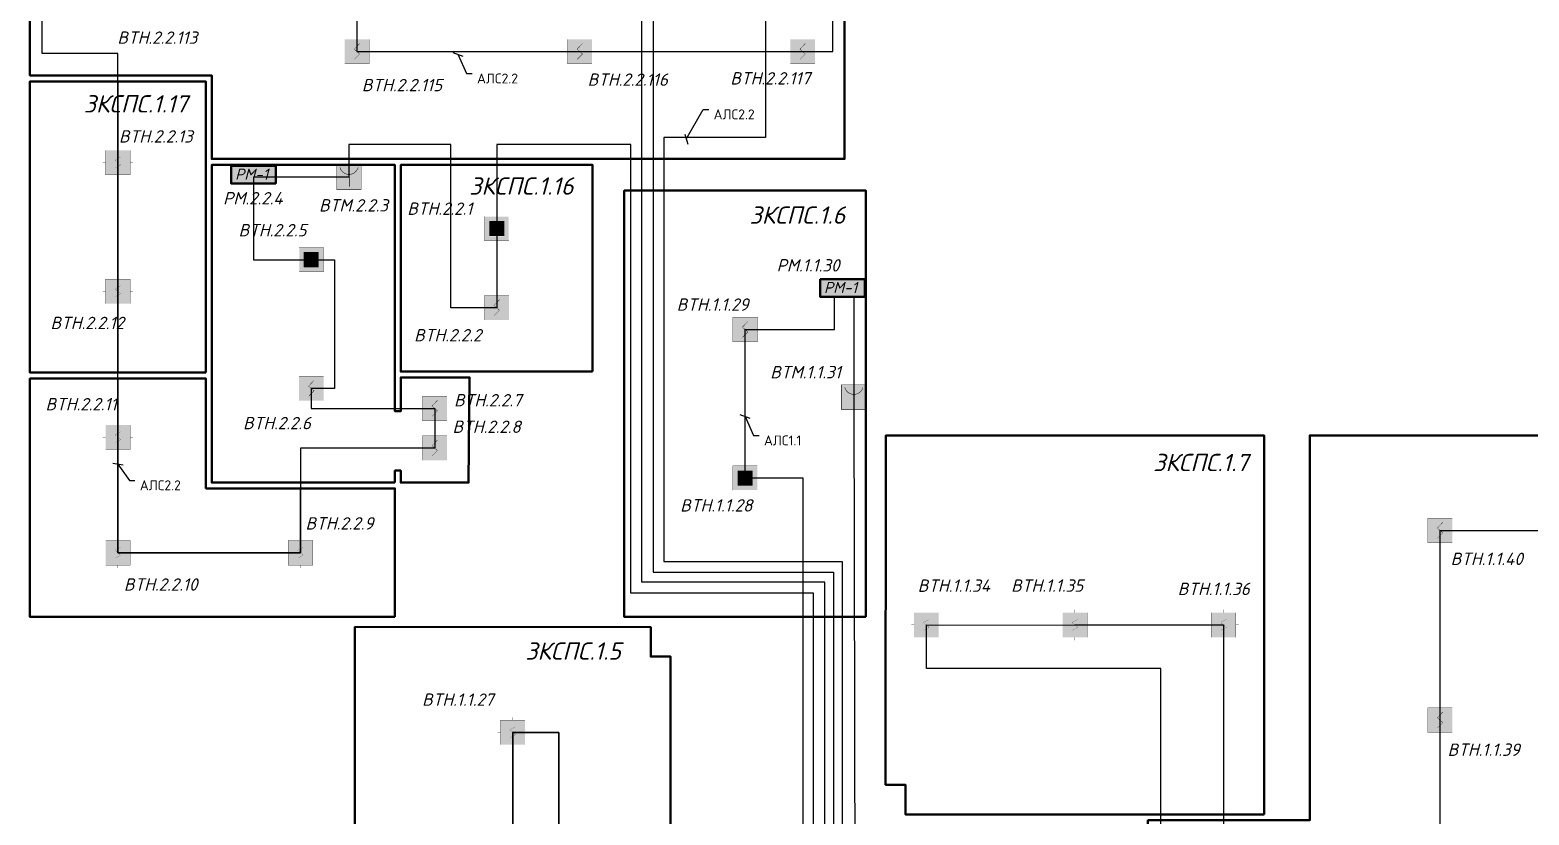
# Model space of a CAD drawing. Header units: millimetres. Extents: x -352922 to 707789, y -273589 to 355472.
# Drawn here: x -211914 to -181647, y 78687 to 94539 of the extents above; entities that cross this region are included whole.
import ezdxf
from ezdxf import colors
from ezdxf.entities.mleader import LeaderData, LeaderLine
from ezdxf.enums import TextEntityAlignment as Align
from ezdxf.math import Vec2, Vec3

# ---------------------------------------------------------------- set-up
doc = ezdxf.new("R2010")
doc.units = ezdxf.units.MM
doc.header["$LTSCALE"] = 0.5
doc.layers.get('0').update_dxf_attribs({"lineweight": 18})
for name, color, linetype, lineweight in [('! BSN__тонкая  текст - 015', 250, 'Continuous', 15), ('! ЗКПС НОМЕР 1', 4, 'Continuous', 50), ('13_text', 250, 'Continuous', 15), ('13_АПС_кабели', 1, 'Continuous', 30), ('13_АПС_оборудование', 1, 'Continuous', 30), ('13_АПС_текст', 1, 'Continuous', 30), ('BSN__основная - 06', 1, 'Continuous', 60), ('АР_Штриховка_Стималит', 5, 'Continuous', 0)]:
    doc.layers.add(name, color=color, linetype=linetype, lineweight=lineweight)
doc.layers.add('! ЗКПС НОМЕР 2', color=7, linetype='Continuous', lineweight=0, true_color=0xf3aae6, transparency=0.5)
doc.styles.add('BDG_T_R', font='GOST Common.ttf')
doc.styles.add('ISOCPEUR', font='isocpeui.ttf', dxfattribs={"height": 250})
doc.linetypes.add('Рабочее в трубе  _о_о_', pattern='A,5,2,[133,ltypeshp.shx,S=0.4,R=0,X=0,Y=0.75],3', length=10)

# ---------------------------------------------------------------- blocks, each defined once
blk = doc.blocks.new('101')
at = {"layer": '! ЗКПС НОМЕР 2', "true_color": 0xffffff, "transparency": 33554687}
h = blk.add_hatch(color=7, dxfattribs=at)
h.dxf.hatch_style = 1
h.paths.add_polyline_path([(-12942.01, -22141.87), (-12946.97, -22141.87), (-12946.97, -22146.83), (-12942.01, -22146.83)])
at = {"layer": 'BSN__основная - 06', "color": 1, "lineweight": 30, "ltscale": 100, "const_width": 0.03, "elevation": 0}
blk.add_lwpolyline([(-12946.97, -22141.87), (-12942.01, -22141.87), (-12942.01, -22146.83), (-12946.97, -22146.83)], close=True, dxfattribs=at)
at = {"layer": 'BSN__основная - 06', "color": 1, "lineweight": 30, "ltscale": 100, "const_width": 0.07, "elevation": 0}
blk.add_lwpolyline([(-12943.94, -22142.7), (-12945.04, -22143.87), (-12943.94, -22144.83), (-12945.03, -22145.93)], dxfattribs=at)
blk = doc.blocks.new('102')
at = {"layer": '! ЗКПС НОМЕР 1', "true_color": 0x78b1e2}
h = blk.add_hatch(color=143, dxfattribs=at)
h.dxf.hatch_style = 1
h.paths.add_polyline_path([(1716.11, -5163.04), (1711.15, -5163.04), (1711.15, -5168), (1716.11, -5168)])
at = {"layer": '! BSN__тонкая  текст - 015', "color": 1, "lineweight": 30, "ltscale": 100, "const_width": 0.03, "elevation": 0}
blk.add_lwpolyline([(1711.15, -5163.04), (1716.11, -5163.04), (1716.11, -5168), (1711.15, -5168)], close=True, dxfattribs=at)
at = {"layer": '! BSN__тонкая  текст - 015', "color": 1, "lineweight": 30, "ltscale": 100, "const_width": 0.05}
for points in [[(1713.63, -5162.45), (1713.63, -5163.03)], [(1711.15, -5165.49), (1710.57, -5165.49)], [(1716.71, -5165.49), (1716.13, -5165.49)], [(1713.63, -5168.01), (1713.63, -5168.59)]]:
    blk.add_lwpolyline(points, dxfattribs=at)
at = {"color": 1, "lineweight": 5, "ltscale": 100, "const_width": 0.03, "elevation": 0}
blk.add_lwpolyline([(1714.18, -5164.4), (1713.05, -5165), (1714.2, -5165.99), (1713.09, -5166.59)], dxfattribs=at)
blk = doc.blocks.new('ИПР1')
at = {"layer": 'АР_Штриховка_Стималит', "ltscale": 0.01, "true_color": 0xffffff}
h = blk.add_hatch(color=7, dxfattribs=at)
h.dxf.hatch_style = 1
h.paths.add_polyline_path([(-11645.55, -30228.88), (-11645.55, -30233.84), (-11640.59, -30233.84), (-11640.59, -30228.88)])
at = {"layer": 'BSN__основная - 06', "ltscale": 100, "const_width": 0.1}
blk.add_lwpolyline([(-11645.55, -30228.88), (-11640.59, -30228.88), (-11640.59, -30233.84), (-11645.55, -30233.84)], close=True, dxfattribs=at)
for points in [[(-11644.86, -30229.41), (-11644.81, -30229.56), (-11644.79, -30229.62), (-11644.77, -30229.68), (-11644.75, -30229.72), (-11644.73, -30229.76), (-11644.69, -30229.83), (-11644.65, -30229.9), (-11644.6, -30229.98), (-11644.55, -30230.04), (-11644.51, -30230.1), (-11644.43, -30230.19), (-11644.38, -30230.24), (-11644.32, -30230.3), (-11644.21, -30230.4), (-11644.11, -30230.47), (-11644.01, -30230.53), (-11643.91, -30230.59), (-11643.81, -30230.64), (-11643.71, -30230.68), (-11643.59, -30230.72), (-11643.46, -30230.76), (-11643.35, -30230.78), (-11643.23, -30230.8), (-11642.98, -30230.81), (-11642.75, -30230.79), (-11642.55, -30230.75), (-11642.29, -30230.66), (-11642.04, -30230.54), (-11641.8, -30230.36), (-11641.6, -30230.17), (-11641.46, -30229.97), (-11641.33, -30229.77), (-11641.23, -30229.54), (-11641.19, -30229.41)], [(-11642.97, -30230.82), (-11642.97, -30233.29)]]:
    blk.add_lwpolyline(points, dxfattribs=at)
blk = doc.blocks.new('*U37')
at = {"linetype": 'Continuous', "lineweight": 20, "true_color": 0xffffff, "transparency": 33554559}
h = blk.add_hatch(color=7, dxfattribs=at)
h.dxf.hatch_style = 1
h.paths.add_polyline_path([(-218, 521), (-218, -276), (1786, -276), (1786, 521)])
h.paths.add_polyline_path([(-1570, -1070), (1673, -1070), (1673, -565), (-1570, -565)], flags=9)
at = {"color": 1, "lineweight": 50, "transparency": 33554559}
blk.add_lwpolyline([(-218, 521), (1786, 521), (1786, -276), (-218, -276)], close=True, dxfattribs=at)
at = {"color": 1, "transparency": 33554559, "insert": (-42, 390), "char_height": 500, "attachment_point": 1, "style": 'ISOCPEUR'}
blk.add_mtext_dynamic_manual_height_columns('РМ-1', width=896.24, gutter_width=1500, heights=[0], dxfattribs=at)
at = {"transparency": 33554559, "style": 'ISOCPEUR'}
blk.add_attdef('НУМЕРАЦИЯ', (-505, 1445), '', height=500, dxfattribs=at)
at = {"color": 5, "transparency": 33554559, "style": 'ISOCPEUR'}
blk.add_attdef('ПОМ.', text='', height=200, dxfattribs=at).set_placement((-37, 473), align=Align.RIGHT)
at = {"transparency": 33554559, "style": 'ISOCPEUR', "flags": 1}
blk.add_attdef('НОМ', (1222, 570), '', height=250, dxfattribs=at)
at = {"color": 6, "lineweight": 20, "transparency": 33554559, "style": 'ISOCPEUR', "flags": 1}
for tag, p in [('ПОМЕЩЕНИЕ', (1645, -43)), ('ИД', (2550, -400))]:
    blk.add_attdef(tag, p, '', height=250, dxfattribs=at)
at = {"color": 6, "lineweight": 40, "transparency": 33554559, "style": 'ISOCPEUR'}
blk.add_attdef('СЛУЖЕБНЫЙОТКР', (-997, -747), '', height=220, dxfattribs=at)
at = {"color": 2, "linetype": 'Continuous', "lineweight": 30, "transparency": 33554559, "style": 'ISOCPEUR', "flags": 1}
blk.add_attdef('ID', (2010, -411), '', height=250, dxfattribs=at)
blk = doc.blocks.new('748')
at = {"layer": 'АР_Штриховка_Стималит', "true_color": 0xffffff}
h = blk.add_hatch(color=7, dxfattribs=at)
h.dxf.hatch_style = 1
h.paths.add_polyline_path([(1611.52, -5339.8), (1606.65, -5339.8), (1606.65, -5344.67), (1611.52, -5344.67)])
h.paths.add_polyline_path([(1610.64, -5340.73), (1610.64, -5343.79), (1607.58, -5343.79), (1607.58, -5340.73)], flags=16)
h = blk.add_hatch(color=7, dxfattribs=at)
h.dxf.hatch_style = 1
h.paths.add_polyline_path([(1607.58, -5340.72), (1607.58, -5343.75), (1610.59, -5343.75), (1610.59, -5340.72)])
at = {"color": 1, "lineweight": 5, "ltscale": 100, "elevation": 0}
for points, const_width in [([(1606.61, -5344.7), (1611.55, -5344.7), (1611.55, -5339.77), (1606.61, -5339.77)], 0.03), ([(1607.58, -5343.75), (1610.59, -5343.75), (1610.59, -5340.72), (1607.58, -5340.72)], 0.01)]:
    blk.add_lwpolyline(points, close=True, dxfattribs=dict(at, const_width=const_width))
at = {"color": 1, "lineweight": 5, "ltscale": 100, "const_width": 0.03, "elevation": 0}
blk.add_lwpolyline([(1609.64, -5341.14), (1608.51, -5341.74), (1609.66, -5342.73), (1608.55, -5343.32)], dxfattribs=at)
blk = doc.blocks.new('_Oblique')
at = {"color": 0, "linetype": 'ByBlock', "lineweight": -2, "transparency": 33554687}
blk.add_line((-0.5, -0.5), (0.5, 0.5), dxfattribs=at)

msp = doc.modelspace()

# ---------------------------------------------------------------- linework, layer by layer
at = {"layer": '! ЗКПС НОМЕР 1', "color": 40, "transparency": 33554559}
msp.add_lwpolyline([(-200033.91367, 106249.37394), (-197484.03628, 106249.37395), (-197484.03628, 106249.37395), (-197484.03628, 96885.68245), (-195464.6256, 96886.01599), (-195464.6256, 91936.01599), (-208243.68247, 91934.71263), (-208243.79339, 93620.69116), (-208243.80359, 93620.68451), (-208243.80359, 93620.68451), (-208243.79339, 93620.69116), (-211914.03628, 93620.68246), (-211914.03628, 96270.68246), (-200033.91511, 96270.68246), (-200033.91511, 96270.68242), (-200033.91511, 96270.68242), (-200033.91511, 96270.68246), (-200033.91367, 106249.37394)], dxfattribs=at)
at = {"layer": '! ЗКПС НОМЕР 1', "color": 84, "transparency": 33554559}
for points in [[(-208363.82974, 87621.0131), (-211914.04097, 87620.35182), (-211914.03158, 93500.35421), (-208363.83876, 93501.01078)], [(-204546.34931, 85400.73255), (-208243.77337, 85400.53003), (-208243.78431, 91815.68015), (-204546.3679, 91815.68645), (-204546.37441, 88038.26755), (-204546.37441, 88038.26755), (-204546.37441, 88038.26755), (-204546.37441, 88038.26755), (-204546.35189, 86840.63036), (-204426.35189, 86840.63109), (-204426.35662, 87522.72582), (-203038.59017, 87522.72582), (-203057.48852, 85400.73255), (-204426.34931, 85400.73255), (-204426.35189, 85640.63042), (-204546.35189, 85640.62913)], [(-204546.31821, 82685.72426), (-211914.04103, 82685.64296), (-211914.03153, 87500.67979), (-208363.25075, 87500.68513), (-208363.25368, 85280.7314), (-204546.34509, 85280.7337)], [(-189341.12821, 75165.68246), (-189341.44304, 78580.32862), (-186073.8535, 78580.32861), (-186073.84876, 86350.67712), (-177808.8535, 86350.68246), (-177808.8535, 78580.32861), (-165736.64545, 78580.32861), (-165736.57879, 75165.68246)]]:
    msp.add_lwpolyline(points, close=True, dxfattribs=at)
at = {"layer": '! ЗКПС НОМЕР 1', "color": 163, "transparency": 33554559}
msp.add_lwpolyline([(-200554.03183, 87642.73017), (-204426.373, 87642.72146), (-204426.3635, 91815.68113), (-200554.04073, 91815.68513)], close=True, dxfattribs=at)
at = {"layer": '! ЗКПС НОМЕР 1', "color": 30, "true_color": 0xf26722, "transparency": 33554559}
msp.add_lwpolyline([(-195034.03183, 82685.68748), (-199914.04103, 82685.67743), (-199914.03153, 91295.67979), (-195034.04073, 91295.68513)], close=True, dxfattribs=at)
at = {"layer": '! ЗКПС НОМЕР 1', "color": 200, "transparency": 33554559}
msp.add_lwpolyline([(-186994.65294, 78700.32862), (-194238.91511, 78700.32359), (-194238.91511, 79298.46637), (-194638.8535, 79298.46637), (-194632.60238, 86350.68246), (-186994.65294, 86350.68246)], close=True, dxfattribs=at)
at = {"layer": '! ЗКПС НОМЕР 1', "color": 242, "true_color": 0xcd2027, "transparency": 33554559}
msp.add_lwpolyline([(-198978.8577, 73260.68748), (-205353.8669, 73260.67743), (-205353.84011, 82485.67979), (-199378.8535, 82480.6875), (-199378.8535, 81886.06276), (-198978.81112, 81886.06276)], close=True, dxfattribs=at)
at = {"layer": '13_АПС_кабели', "transparency": 33554687}
for points in [[(-183448.62627, 67056.68246), (-183448.62627, 73573.74748), (-195864.70476, 73573.74748), (-195864.70476, 83391.35924), (-199559.53141, 83391.35924), (-199559.53141, 100128.91231), (-194554.03628, 100128.91231), (-194554.03628, 100718.47226)], [(-194554.03628, 99905.83831), (-199333.15492, 99905.83831), (-199333.15492, 83593.98147), (-195691.98504, 83593.98147), (-195691.98504, 73723.13028), (-183302.39154, 73723.13028), (-183302.39154, 67056.68246)], [(-197063.37303, 98765.38803), (-197063.37303, 92371.2762), (-199114.77043, 92371.2762), (-199114.77043, 83809.27609), (-195515.43739, 83809.27609), (-195515.43739, 73878.6818), (-183147.79364, 73878.6818), (-183147.79364, 67056.68246)], [(-205313.15046, 94945.68246), (-205313.15046, 94103.08404), (-200813.15046, 94103.08404), (-196313.15046, 94103.08404), (-195702.15557, 94103.08404), (-195711.57843, 96615.69319)], [(-196095.68294, 73436.98699), (-196095.68294, 83167.2459), (-199778.90602, 83167.2459), (-199778.90602, 92228.46595), (-202490.20263, 92228.46595), (-202490.20263, 90529.20282), (-202490.20263, 88929.20282), (-203413.7697, 88929.20282), (-203413.7697, 92228.46595), (-205475.73788, 92228.46595), (-205475.73788, 91567.6999), (-207401.43118, 91567.6999), (-207401.43118, 89900.68246), (-206233.91511, 89900.68246), (-205767.60455, 89900.68246), (-205767.60455, 87300.68246), (-206233.91511, 87300.68246), (-206233.91511, 86895.96272), (-203741.78847, 86895.96272), (-203741.78847, 86095.96272), (-206451.48166, 86095.96272), (-206452.3199, 83983.22898), (-210139.29723, 83983.22898), (-210139.29723, 86316.73882), (-210139.29723, 89263.05246), (-210138.40515, 91860.88865), (-210138.40515, 94065.04517), (-211666.06325, 94065.04517), (-211666.06325, 95304.47979)], [(-196305.67138, 74368.98442), (-196305.67138, 85490.67975), (-197474.0365, 85490.67975), (-197474.0365, 88490.67975), (-195671.6233, 88490.67975), (-195671.6233, 89151.97927), (-195282.00931, 89151.97927), (-195282.00931, 87125.46977), (-195250.65757, 74014.90385)], [(-183442.47342, 76873.00554), (-183442.47342, 80602.54616), (-183442.47342, 84432.72912), (-180442.47342, 84432.72912)], [(-189077.72146, 78473.35779), (-189077.72146, 81642.9176), (-193815.28942, 81642.9176), (-193814.21759, 82523.34173), (-190816.12766, 82525.50554), (-187816.12766, 82525.50554), (-187816.12766, 80311.25055), (-187816.12766, 76873.00554)], [(-202167.19175, 77856.71344), (-202167.19175, 80355.77322), (-201236.06419, 80355.77322), (-201236.06419, 74368.98442)]]:
    msp.add_lwpolyline(points, dxfattribs=at)
at = {"layer": '13_АПС_кабели', "linetype": 'Рабочее в трубе  _о_о_', "transparency": 33554687}
for points in [[(-210138.40515, 93500.68259), (-210139.29723, 87620.68246)], [(-210139.29723, 87500.68088), (-210139.29723, 83983.22898), (-206451.53854, 83980.86715), (-206451.53854, 85280.73255)], [(-189077.72146, 78700.32862), (-189077.72146, 81642.9176), (-193815.2824, 81648.68513), (-193813.60809, 82523.34217), (-187816.12766, 82525.50554), (-187816.12766, 78700.32862)], [(-198978.8535, 74368.98442), (-201236.06419, 74368.98442), (-201236.06419, 80355.77322), (-202167.19175, 80356.71344), (-202167.19175, 66479.60954), (-198978.8535, 66481.21144)]]:
    msp.add_lwpolyline(points, dxfattribs=at)

# ---------------------------------------------------------------- block references
at = {"layer": '13_АПС_оборудование', "transparency": 33554559}
for name, p, xscale, yscale, zscale in [('101', (1089136.19753, 2308537.85986, -0.25088), 100, 100, 100), ('101', (1093636.19753, 2308537.85986, -0.25088), 100, 100, 100), ('101', (1098136.19753, 2308537.85986, -0.25088), 100, 100, 100), ('102', (-381502.93028, 608412.66698, -0.47809), 100, 100, 100), ('*U37', (-207754.28906, 91563.29458), 0.45, 0.45, 0.45), ('102', (-381502.93028, 605812.66698, -0.47809), 100, 100, 100), ('*U37', (-195863.89358, 89276.02377), 0.45, 0.45, 0.45), ('101', (1091959.14536, 2303363.97864, -0.25088), 100, 100, 100), ('101', (1096975.31149, 2302925.45557, -0.25088), 100, 100, 100), ('101', (1088215.43288, 2301735.45827, -0.25088), 100, 100, 100), ('101', (1090707.55952, 2301330.73854, -0.25088), 100, 100, 100), ('102', (-381501.91229, 602866.35335, -0.47809), 100, 100, 100), ('101', (1090707.55952, 2300530.73854, -0.25088), 100, 100, 100), ('101', (1111006.87457, 2298867.50493, -0.25088), 100, 100, 100), ('102', (-381501.91229, 600532.8435, -0.47809), 100, 100, 100), ('102', (-377814.93496, 600532.8435, -0.47809), 100, 100, 100), ('102', (-365178.74272, 599075.12006, -0.47809), 100, 100, 100), ('102', (-362178.74272, 599075.12006, -0.47809), 100, 100, 100), ('102', (-359178.74272, 599075.12006, -0.47809), 100, 100, 100), ('101', (1111006.87457, 2295037.32198, -0.25088), 100, 100, 100), ('102', (-373529.8068, 596906.32797, -0.47809), 100, 100, 100)]:
    msp.add_blockref(name, p, dxfattribs=dict(at, xscale=xscale, yscale=yscale, zscale=zscale))
at = {"layer": '13_АПС_оборудование', "color": 5, "transparency": 33554559, "xscale": 100, "yscale": 100, "zscale": 100}
for p in [(958831.00503, 3114703.72279), (969024.73359, 3110261.49266)]:
    msp.add_blockref('ИПР1', p, dxfattribs=at)
at = {"layer": '13_АПС_оборудование', "transparency": 33554687, "xscale": 100, "yscale": 100, "zscale": 100}
for p in [(-363398.50892, 624752.58588), (-367142.2214, 624124.06552), (-358382.34279, 619714.06281)]:
    msp.add_blockref('748', p, dxfattribs=at)

# ---------------------------------------------------------------- texts
at = {"layer": '13_АПС_текст', "transparency": 33554559, "style": 'ISOCPEUR'}
for s, p in [('BTH.2.2.113', (-210149.21312, 94259.76549, 0)), ('BTH.2.2.115', (-205213.51566, 93301.39302, 0)), ('BTH.2.2.116', (-200654.9714, 93411.79705, 0)), ('BTH.2.2.117', (-197773.06656, 93438.03043, 0)), ('BTH.2.2.13', (-210117.20275, 92265.15871, 0)), ('РМ.2.2.4', (-208015.31995, 91016.53263, 0)), ('BTM.2.2.3', (-206077.41762, 90873.30762, 0)), ('BTH.2.2.1', (-204296.10535, 90806.34192, 0)), ('BTH.2.2.5', (-207701.84131, 90371.83003, 0)), ('РМ.1.1.30', (-196838.73798, 89661.78766, 0)), ('BTH.1.1.29', (-198856.73133, 88869.10312, 0)), ('BTH.2.2.12', (-211500.27672, 88498.53511, 0)), ('BTH.2.2.2', (-204157.89768, 88250.6846, 0)), ('BTM.1.1.31', (-196966.75819, 87504.30443, 0)), ('BTH.2.2.7', (-203351.24851, 86937.79101, 0)), ('BTH.2.2.11', (-211600.15072, 86858.25644, 0)), ('BTH.2.2.6', (-207611.93661, 86476.00077, 0)), ('BTH.2.2.8', (-203382.77613, 86402.04586, 0)), ('BTH.1.1.28', (-198785.59012, 84813.97077, 0)), ('BTH.2.2.9', (-206350.77135, 84450.74873, 0)), ('BTH.1.1.40', (-183228.78377, 83734.85571, 0)), ('BTH.2.2.10', (-210017.30335, 83216.5436, 0)), ('BTH.1.1.34', (-193989.97086, 83193.24499)), ('BTH.1.1.35', (-192103.47451, 83194.49204, 0)), ('BTH.1.1.36', (-188740.09933, 83128.24962, 0)), ('BTH.1.1.27', (-203997.36552, 80891.6121, 0)), ('BTH.1.1.39', (-183290.56228, 79880.68092, 0))]:
    msp.add_text(s, height=250, dxfattribs=at).set_placement(p)
at = {"layer": '13_АПС_текст', "color": 5, "transparency": 33554687, "style": 'ISOCPEUR'}
for s, p in [('ЗКСПС.1.17', (-210828.1009, 92872.57532)), ('ЗКСПС.1.16', (-203045.19404, 91212.82173)), ('ЗКСПС.1.6', (-197384.83376, 90625.83266)), ('ЗКСПС.1.7', (-189233.62809, 85630.10917)), ('ЗКСПС.1.5', (-201912.9342, 81822.56044))]:
    msp.add_text(s, height=350, dxfattribs=at).set_placement(p)

# ---------------------------------------------------------------- leaders
at = {"layer": '13_text', "color": 0, "lineweight": 15, "transparency": 33554687}
ml = msp.add_multileader_mtext('Standard', dxfattribs=at)
ml.set_content('{\\fISOCPEUR|b0|i0|c204|p34;АЛС2\\fISOCPEUR|b0|i0|c0|p34;.\\fISOCPEUR|b0|i0|c204|p34;2}', color=7, style='BDG_T_R')
ml.set_leader_properties(color=7, linetype='Continuous', lineweight=25)
ml.set_arrow_properties(name='OBLIQUE')
ml.build(insert=Vec2(0, 0))
ml.multileader.update_dxf_attribs({"has_text_frame": 1, "text_left_attachment_type": 0, "text_right_attachment_type": 0, "dogleg_length": 2, "arrow_head_size": 150})
ctx = ml.context
ctx.base_point, ctx.char_height, ctx.arrow_head_size, ctx.landing_gap_size, ctx.plane_origin = Vec3(-202987.76819, 93659.73614), 200, 150, 100, Vec3(-194653.52917, 90630.31162)
ctx.left_attachment, ctx.right_attachment = 0, 0
notes = []
notes.append((ctx, [(1, (1, 1, 0), (-203098.92669, 93659.73614), (1, 0), 111.1585, [(0, [(-203268.03853, 94040.08499)], 0, [])])]))
ctx.mtext.insert, ctx.mtext.width, ctx.mtext.flow_direction = Vec3(-202887.76819, 93659.73614), 662.072481, 5
ml = msp.add_multileader_mtext('Standard', dxfattribs=at)
ml.set_content('{\\fISOCPEUR|b0|i0|c204|p34;АЛС2\\fISOCPEUR|b0|i0|c0|p34;.\\fISOCPEUR|b0|i0|c204|p34;2}', color=7, style='BDG_T_R')
ml.set_leader_properties(color=7, linetype='Continuous', lineweight=25)
ml.set_arrow_properties(name='OBLIQUE')
ml.build(insert=Vec2(0, 0))
ml.multileader.update_dxf_attribs({"has_text_frame": 1, "text_left_attachment_type": 0, "text_right_attachment_type": 0, "dogleg_length": 2, "arrow_head_size": 150})
ctx = ml.context
ctx.base_point, ctx.char_height, ctx.arrow_head_size, ctx.landing_gap_size, ctx.plane_origin = Vec3(-198210.31566, 92935.10526), 200, 150, 100, Vec3(-189876.07664, 89905.68074)
ctx.left_attachment, ctx.right_attachment = 0, 0
notes.append((ctx, [(1, (1, 1, 0), (-198321.47416, 92935.10526), (1, 0), 111.1585, [(0, [(-198662.66237, 92333.6691)], 0, [])])]))
ctx.mtext.insert, ctx.mtext.width, ctx.mtext.flow_direction = Vec3(-198110.31566, 92935.10526), 662.072481, 5
ml = msp.add_multileader_mtext('Standard', dxfattribs=at)
ml.set_content('{\\fISOCPEUR|b0|i0|c204|p34;АЛС\\fISOCPEUR|b0|i0|c0|p34;1.\\fISOCPEUR|b0|i0|c204|p34;1}', color=7, style='BDG_T_R')
ml.set_leader_properties(color=7, linetype='Continuous', lineweight=25)
ml.set_arrow_properties(name='OBLIQUE')
ml.build(insert=Vec2(0, 0))
ml.multileader.update_dxf_attribs({"has_text_frame": 1, "text_left_attachment_type": 0, "text_right_attachment_type": 0, "dogleg_length": 2, "arrow_head_size": 150})
ctx = ml.context
ctx.base_point, ctx.char_height, ctx.arrow_head_size, ctx.landing_gap_size, ctx.plane_origin = Vec3(-197193.76616, 86350.68246), 200, 150, 100, Vec3(-188859.52715, 83321.25794)
ctx.left_attachment, ctx.right_attachment = 0, 0
notes.append((ctx, [(1, (1, 1, 0), (-197304.92466, 86350.68246), (1, 0), 111.1585, [(0, [(-197474.0365, 86731.03131)], 0, [])])]))
ctx.mtext.insert, ctx.mtext.width, ctx.mtext.flow_direction = Vec3(-197093.76616, 86350.68246), 662.072481, 5
ml = msp.add_multileader_mtext('Standard', dxfattribs=at)
ml.set_content('{\\fISOCPEUR|b0|i0|c204|p34;АЛС2\\fISOCPEUR|b0|i0|c0|p34;.\\fISOCPEUR|b0|i0|c204|p34;2}', color=7, style='BDG_T_R')
ml.set_leader_properties(color=7, linetype='Continuous', lineweight=25)
ml.set_arrow_properties(name='OBLIQUE')
ml.build(insert=Vec2(0, 0))
ml.multileader.update_dxf_attribs({"has_text_frame": 1, "text_left_attachment_type": 0, "text_right_attachment_type": 0, "dogleg_length": 2, "arrow_head_size": 150})
ctx = ml.context
ctx.base_point, ctx.char_height, ctx.arrow_head_size, ctx.landing_gap_size, ctx.plane_origin = Vec3(-209795.83912, 85444.97169), 200, 150, 100, Vec3(-201461.6001, 82415.54717)
ctx.left_attachment, ctx.right_attachment = 0, 0
notes.append((ctx, [(1, (1, 1, 0), (-209906.99762, 85444.97169), (1, 0), 111.1585, [(0, [(-210139.29723, 85770.51942)], 0, [])])]))
ctx.mtext.insert, ctx.mtext.width, ctx.mtext.flow_direction = Vec3(-209695.83912, 85444.97169), 662.072481, 5
for ctx, leaders in notes:
    for number, flags, end, landing, length, lines in leaders:
        leader = LeaderData()
        leader.index, (leader.has_last_leader_line, leader.has_dogleg_vector, leader.attachment_direction) = number, flags
        leader.last_leader_point, leader.dogleg_vector, leader.dogleg_length = Vec3(end), Vec3(landing), length
        for number, points, colour, breaks in lines:
            line = LeaderLine()
            line.index, line.vertices, line.color, line.breaks = number, Vec3.list(points), colors.encode_raw_color(colour), breaks
            leader.lines.append(line)
        ctx.leaders.append(leader)

doc.saveas('drawing.dxf')
